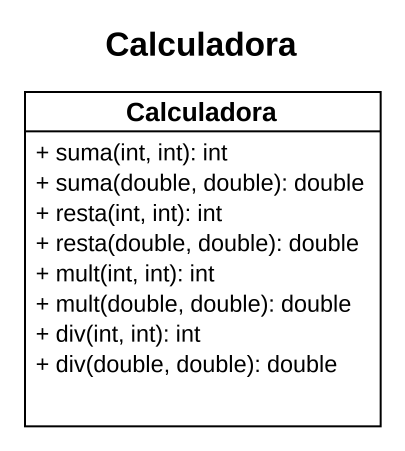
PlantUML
@startuml
title Calculadora
hide circle
hide empty members
skinparam classAttributeIconSize 0
class Calculadora {
  + suma(int, int): int
  + suma(double, double): double
  + resta(int, int): int
  + resta(double, double): double
  + mult(int, int): int
  + mult(double, double): double
  + div(int, int): int
  + div(double, double): double
}
@enduml
